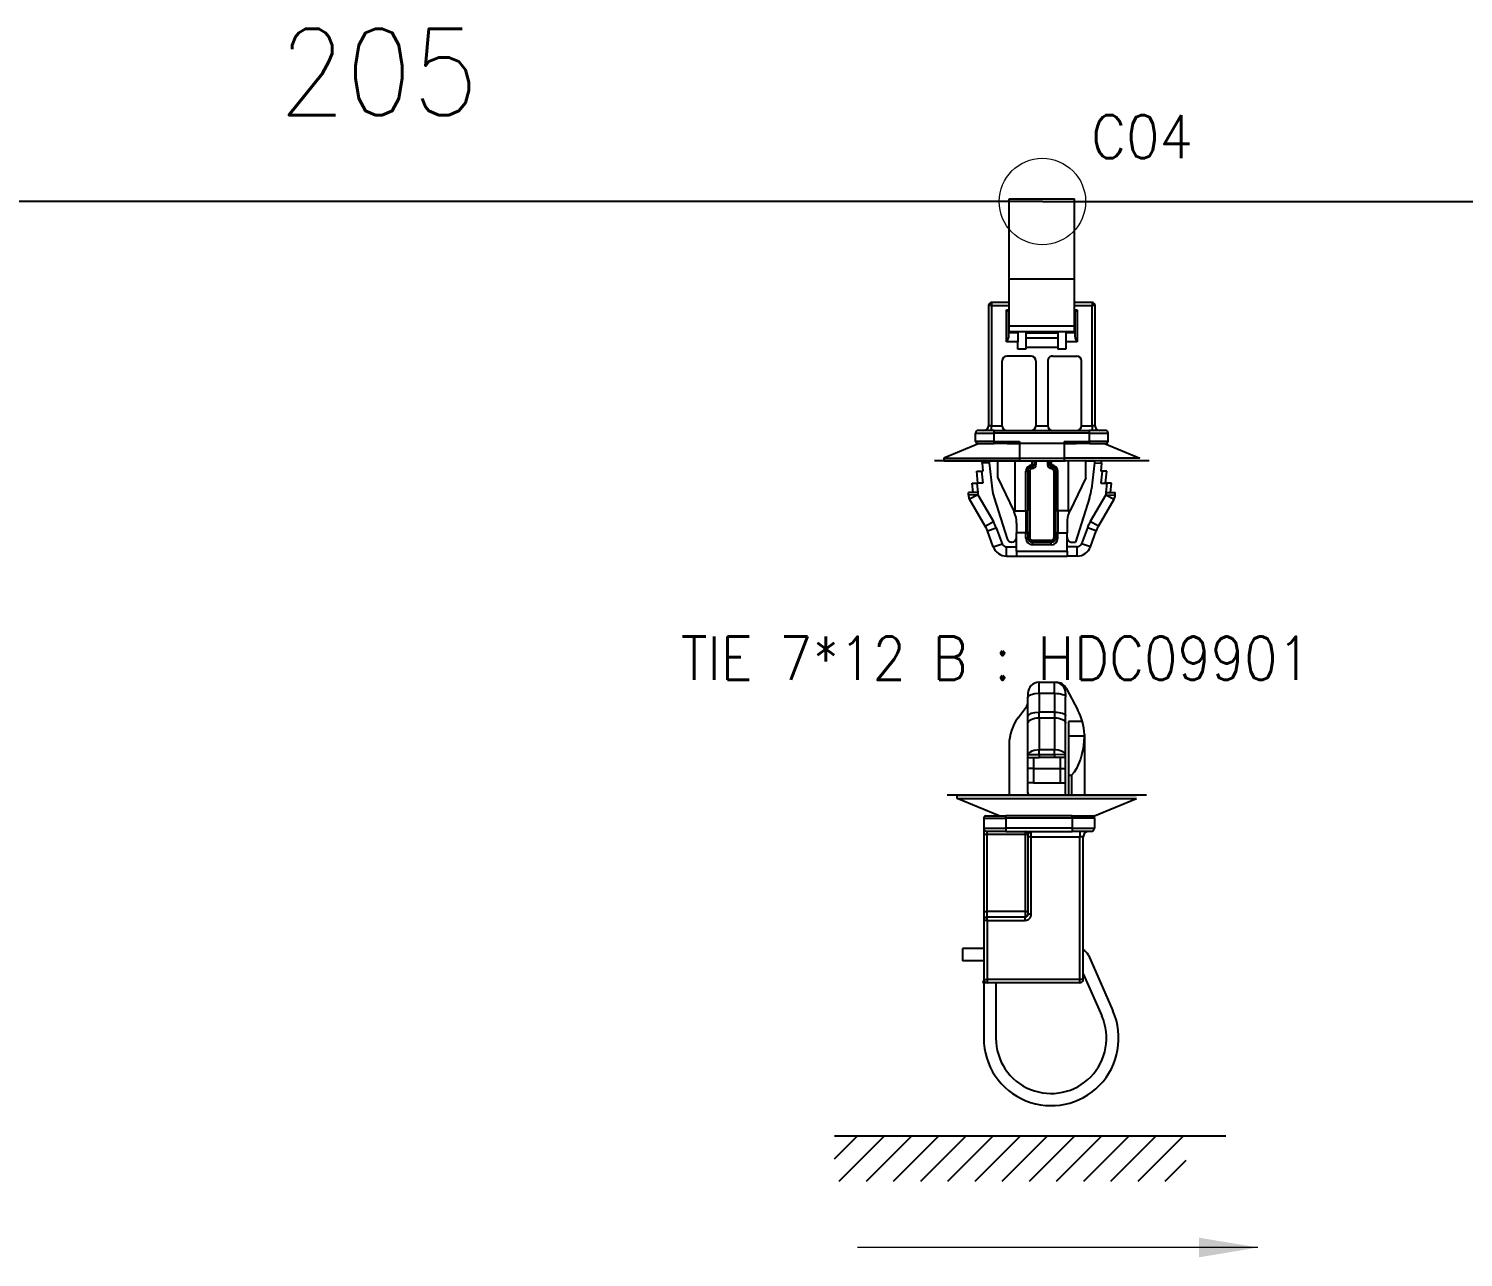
# Model space of a CAD drawing. Header units: inches. Extents: x 47316 to 59086, y 3141 to 11743.
# Drawn here: x 57912.5 to 57995.5, y 7181.5 to 7252.5 of the extents above; entities that cross this region are included whole.
import ezdxf

# ---------------------------------------------------------------- set-up
doc = ezdxf.new("R2010")
doc.units = ezdxf.units.IN
doc.header["$MEASUREMENT"] = 0
doc.layers.add('Beschreibung', color=7, linetype='Continuous', lineweight=25)
doc.styles.get("Standard").update_dxf_attribs({"font": ''})
doc.styles.get('Standard').set_extended_font_data('SimSun')
doc.linetypes.add('_VH_OTCON', pattern='A,0.0001,[7,VeSys.shx,S=0.1,R=0,X=0,Y=0],-0.4,[7,VeSys.shx,S=0.1,R=0,X=0,Y=0],-0.4,["X",Standard,S=1,R=0,X=-0.5,Y=-0.5],-0.0001,[7,VeSys.shx,S=0.1,R=0,X=0,Y=0],-0.4', length=1.2002)

msp = doc.modelspace()

# ---------------------------------------------------------------- linework, layer by layer
at = {"color": 0, "linetype": '_VH_OTCON', "lineweight": -2, "ltscale": 5}
for q in [(57894.401, 7242.543), (58042.338, 7242.543)]:
    msp.add_line((57971.162, 7242.543), q, dxfattribs=at)
at = {"color": 0, "lineweight": -3, "ltscale": 0.213993}
for p, q in [((57969.24, 7238.07), (57969.24, 7242.692)), ((57973.02, 7238.07), (57973.02, 7242.692))]:
    msp.add_line(p, q, dxfattribs=at)
at = {"color": 0, "lineweight": -2}
msp.add_line((57969.24, 7242.692), (57973.02, 7242.692), dxfattribs=at)
at = {"color": 0, "lineweight": -3, "ltscale": 0.175}
for p, q in [((57969.24, 7238.07), (57973.02, 7238.07)), ((57969.24, 7235.346), (57973.02, 7235.346)), ((57969.24, 7235.024), (57973.02, 7235.024)), ((57967.769, 7205.941, 0), (57967.769, 7201.461, 0)), ((57967.961, 7201.461, 0), (57967.961, 7205.941, 0)), ((57970.169, 7205.941, 0), (57970.169, 7201.461, 0)), ((57970.329, 7205.781, 0), (57970.329, 7201.301, 0)), ((57970.521, 7201.301, 0), (57970.521, 7205.781, 0))]:
    msp.add_line(p, q, dxfattribs=at)
at = {"color": 0, "lineweight": -3, "ltscale": 0.126088}
for p, q in [((57969.24, 7235.346), (57969.24, 7238.07)), ((57973.02, 7235.346), (57973.02, 7238.07))]:
    msp.add_line(p, q, dxfattribs=at)
at = {"color": 0, "lineweight": -3, "ltscale": 0.3225}
for p, q in [((57968.052, 7236.536), (57968.052, 7229.57)), ((57968.214, 7236.536), (57968.214, 7229.57)), ((57974.046, 7229.57), (57974.046, 7236.536)), ((57974.208, 7229.57), (57974.208, 7236.536)), ((57973.337, 7197.525, 0), (57973.337, 7205.781, 0)), ((57973.529, 7197.525, 0), (57973.529, 7205.781, 0))]:
    msp.add_line(p, q, dxfattribs=at)
at = {"color": 0, "lineweight": -3, "ltscale": 0.0075}
for p, q in [((57968.214, 7236.536), (57968.052, 7236.536)), ((57968.214, 7236.698), (57968.214, 7236.536)), ((57974.046, 7236.698), (57974.046, 7236.536)), ((57974.208, 7236.536), (57974.046, 7236.536)), ((57968.214, 7229.57), (57968.052, 7229.57)), ((57968.376, 7229.138), (57968.376, 7229.3)), ((57973.884, 7229.138), (57973.884, 7229.3)), ((57974.208, 7229.57), (57974.046, 7229.57)), ((57965.46, 7227.696), (57965.46, 7227.534)), ((57969.834, 7227.696), (57969.834, 7227.534)), ((57972.426, 7227.696), (57972.426, 7227.534)), ((57966.233, 7208.003, 0), (57966.233, 7208.195, 0)), ((57967.769, 7205.941, 0), (57967.961, 7205.941, 0)), ((57969.049, 7206.293, 0), (57969.049, 7206.101, 0)), ((57970.521, 7205.781, 0), (57970.329, 7205.781, 0)), ((57972.889, 7206.293, 0), (57972.889, 7206.101, 0)), ((57973.529, 7205.781, 0), (57973.337, 7205.781, 0)), ((57967.769, 7201.461, 0), (57967.961, 7201.461, 0)), ((57967.961, 7200.949, 0), (57967.769, 7200.949, 0)), ((57967.961, 7200.949, 0), (57967.961, 7201.141, 0)), ((57970.169, 7200.949, 0), (57970.169, 7201.141, 0)), ((57970.521, 7201.301, 0), (57970.329, 7201.301, 0)), ((57967.769, 7197.525, 0), (57967.961, 7197.525, 0)), ((57967.961, 7197.525, 0), (57967.961, 7197.333, 0)), ((57973.529, 7197.525, 0), (57973.337, 7197.525, 0)), ((57973.337, 7197.333, 0), (57973.337, 7197.525, 0))]:
    msp.add_line(p, q, dxfattribs=at)
at = {"color": 0, "lineweight": -3, "ltscale": 0.047501}
for p, q in [((57969.24, 7236.698), (57968.214, 7236.698)), ((57968.214, 7236.536), (57969.24, 7236.536)), ((57974.046, 7236.698), (57973.02, 7236.698)), ((57973.02, 7236.536), (57974.046, 7236.536))]:
    msp.add_line(p, q, dxfattribs=at)
at = {"color": 0, "lineweight": -3, "ltscale": 0.006325}
for p, q in [((57969.188, 7236.182), (57969.092, 7236.279)), ((57973.072, 7236.182), (57973.169, 7236.279))]:
    msp.add_line(p, q, dxfattribs=at)
at = {"color": 0, "lineweight": -3, "ltscale": 0.08559}
for p, q in [((57969.092, 7234.43), (57969.092, 7236.279)), ((57973.169, 7236.279), (57973.169, 7234.43))]:
    msp.add_line(p, q, dxfattribs=at)
at = {"color": 0, "lineweight": -3, "ltscale": 0.006876}
for p, q in [((57969.092, 7236.279), (57969.24, 7236.279)), ((57973.02, 7236.279), (57973.169, 7236.279))]:
    msp.add_line(p, q, dxfattribs=at)
at = {"color": 0, "lineweight": -3, "ltscale": 0.002403}
for p, q in [((57969.24, 7236.182), (57969.188, 7236.182)), ((57973.072, 7236.182), (57973.02, 7236.182))]:
    msp.add_line(p, q, dxfattribs=at)
at = {"color": 0, "lineweight": -3, "ltscale": 0.065}
for p, q in [((57969.2, 7236.158), (57969.2, 7234.754)), ((57973.061, 7234.754), (57973.061, 7236.158))]:
    msp.add_line(p, q, dxfattribs=at)
at = {"color": 0, "lineweight": -3, "ltscale": 0.001875}
for p, q in [((57969.2, 7235.843), (57969.24, 7235.843)), ((57969.2, 7235.672), (57969.24, 7235.672)), ((57973.02, 7235.843), (57973.061, 7235.843)), ((57973.02, 7235.672), (57973.061, 7235.672))]:
    msp.add_line(p, q, dxfattribs=at)
at = {"color": 0, "lineweight": -3, "ltscale": 0.025}
for p, q in [((57969.2, 7234.97), (57969.74, 7234.97)), ((57969.74, 7234.97), (57969.74, 7234.43)), ((57972.521, 7234.97), (57972.521, 7234.43)), ((57972.521, 7234.97), (57973.061, 7234.97)), ((57967.423, 7225.698), (57966.883, 7225.698)), ((57974.837, 7225.698), (57975.377, 7225.698)), ((57970.212, 7223.378), (57969.672, 7223.378)), ((57972.048, 7223.378), (57972.588, 7223.378)), ((57969.081, 7222.026), (57969.081, 7222.566)), ((57973.18, 7222.026), (57973.18, 7222.566)), ((57970.329, 7209.731, 0), (57970.329, 7210.371, 0)), ((57970.329, 7210.371, 0), (57970.969, 7210.371, 0)), ((57970.649, 7210.371, 0), (57970.649, 7209.731, 0)), ((57972.505, 7210.371, 0), (57971.865, 7210.371, 0)), ((57972.185, 7210.371, 0), (57972.185, 7209.731, 0)), ((57972.505, 7209.731, 0), (57972.505, 7210.371, 0))]:
    msp.add_line(p, q, dxfattribs=at)
at = {"color": 0, "lineweight": -3, "ltscale": 0.014919}
for p, q in [((57969.24, 7235.024), (57969.24, 7235.346)), ((57973.02, 7235.024), (57973.02, 7235.346))]:
    msp.add_line(p, q, dxfattribs=at)
at = {"color": 0, "lineweight": -3, "ltscale": 0.001888}
for p, q in [((57970.212, 7235.024), (57970.212, 7234.983)), ((57972.048, 7235.024), (57972.048, 7234.983))]:
    msp.add_line(p, q, dxfattribs=at)
at = {"color": 0, "lineweight": -3, "ltscale": 0.003008}
for p, q in [((57970.212, 7234.983), (57970.212, 7234.918)), ((57972.048, 7234.983), (57972.048, 7234.918))]:
    msp.add_line(p, q, dxfattribs=at)
at = {"color": 0, "lineweight": -3, "ltscale": 0.085001}
for p, q in [((57972.048, 7234.983), (57970.212, 7234.983)), ((57972.048, 7234.918), (57970.212, 7234.918)), ((57972.048, 7234.628), (57970.212, 7234.628)), ((57972.048, 7234.097), (57970.212, 7234.097))]:
    msp.add_line(p, q, dxfattribs=at)
at = {"color": 0, "lineweight": -3, "ltscale": 0.013433}
for p, q in [((57970.212, 7234.918), (57970.212, 7234.628)), ((57972.048, 7234.918), (57972.048, 7234.628))]:
    msp.add_line(p, q, dxfattribs=at)
at = {"color": 0, "lineweight": -3}
for p, q in [((57969.163, 7234.597), (57969.092, 7234.43)), ((57969.194, 7234.703), (57969.163, 7234.597)), ((57969.2, 7234.754), (57969.194, 7234.703)), ((57973.086, 7234.629), (57973.061, 7234.754)), ((57973.169, 7234.43), (57973.086, 7234.629)), ((57972.426, 7228.652), (57972.837, 7228.571)), ((57972.837, 7228.571), (57973.108, 7228.544)), ((57970.681, 7210.779, 0), (57970.554, 7210.74, 0)), ((57970.969, 7210.81, 0), (57970.681, 7210.779, 0)), ((57972.071, 7210.794, 0), (57971.865, 7210.81, 0)), ((57972.275, 7210.741, 0), (57972.071, 7210.794, 0)), ((57970.36, 7210.608, 0), (57970.329, 7210.517, 0)), ((57970.329, 7210.519, 0), (57970.331, 7210.52, 0)), ((57970.329, 7210.518, 0), (57970.329, 7210.519, 0)), ((57970.329, 7210.517, 0), (57970.329, 7210.518, 0)), ((57970.331, 7210.52, 0), (57970.335, 7210.522, 0)), ((57970.335, 7210.522, 0), (57970.347, 7210.526, 0)), ((57970.347, 7210.526, 0), (57970.484, 7210.54, 0)), ((57970.449, 7210.688, 0), (57970.36, 7210.608, 0)), ((57970.554, 7210.74, 0), (57970.449, 7210.688, 0)), ((57970.484, 7210.54, 0), (57970.969, 7210.552, 0)), ((57972.41, 7210.535, 0), (57971.865, 7210.552, 0)), ((57972.433, 7210.651, 0), (57972.275, 7210.741, 0)), ((57972.493, 7210.524, 0), (57972.41, 7210.535, 0)), ((57972.496, 7210.565, 0), (57972.433, 7210.651, 0)), ((57972.501, 7210.521, 0), (57972.493, 7210.524, 0)), ((57972.505, 7210.517, 0), (57972.496, 7210.565, 0)), ((57972.503, 7210.519, 0), (57972.501, 7210.521, 0)), ((57972.505, 7210.518, 0), (57972.503, 7210.519, 0)), ((57972.505, 7210.517, 0), (57972.505, 7210.518, 0)), ((57970.175, 7206.101, 0), (57970.174, 7206.101, 0)), ((57970.174, 7206.101, 0), (57970.174, 7206.101, 0)), ((57970.174, 7206.101, 0), (57970.184, 7206.1, 0)), ((57970.189, 7206.101, 0), (57970.175, 7206.101, 0)), ((57970.184, 7206.1, 0), (57970.223, 7206.092, 0)), ((57970.329, 7205.945, 0), (57970.332, 7205.953, 0)), ((57970.329, 7205.941, 0), (57970.329, 7205.945, 0)), ((57970.332, 7205.953, 0), (57970.36, 7205.985, 0)), ((57970.42, 7206.045, 0), (57970.485, 7206.093, 0)), ((57970.485, 7206.093, 0), (57970.521, 7206.101, 0)), ((57959.128, 7188.484), (57981.784, 7188.484, 0)), ((57959.128, 7187.146), (57960.467, 7188.484)), ((57959.41, 7185.856), (57962.038, 7188.484)), ((57960.982, 7185.856), (57963.61, 7188.484)), ((57962.553, 7185.856), (57965.181, 7188.484)), ((57964.125, 7185.856), (57966.753, 7188.484)), ((57965.696, 7185.856), (57968.324, 7188.484)), ((57967.268, 7185.856), (57969.896, 7188.484)), ((57968.839, 7185.856), (57971.467, 7188.484)), ((57970.411, 7185.856), (57973.039, 7188.484)), ((57971.982, 7185.856), (57974.611, 7188.484)), ((57973.554, 7185.856), (57976.182, 7188.484)), ((57975.125, 7185.856), (57977.754, 7188.484)), ((57976.697, 7185.856), (57979.325, 7188.484)), ((57978.269, 7185.856), (57979.49, 7187.078))]:
    msp.add_line(p, q, dxfattribs=at)
at = {"color": 0, "lineweight": -3, "ltscale": 0.03}
for p, q in [((57969.74, 7234.43), (57969.092, 7234.43)), ((57973.169, 7234.43), (57972.521, 7234.43))]:
    msp.add_line(p, q, dxfattribs=at)
at = {"color": 0, "lineweight": -3, "ltscale": 0.02}
for p, q in [((57969.74, 7233.998), (57969.74, 7234.43)), ((57972.521, 7234.43), (57972.521, 7233.998)), ((57967.769, 7201.461, 0), (57967.769, 7200.949, 0))]:
    msp.add_line(p, q, dxfattribs=at)
at = {"color": 0, "lineweight": -3, "ltscale": 0.021875}
for p, q in [((57970.212, 7233.998), (57969.74, 7233.998)), ((57972.521, 7233.998), (57972.048, 7233.998))]:
    msp.add_line(p, q, dxfattribs=at)
at = {"color": 0, "lineweight": -3, "ltscale": 0.024584}
for p, q in [((57970.212, 7234.628), (57970.212, 7234.097)), ((57972.048, 7234.628), (57972.048, 7234.097))]:
    msp.add_line(p, q, dxfattribs=at)
at = {"color": 0, "lineweight": -3, "ltscale": 0.004588}
for p, q in [((57970.212, 7234.097), (57970.212, 7233.998)), ((57972.048, 7234.097), (57972.048, 7233.998))]:
    msp.add_line(p, q, dxfattribs=at)
at = {"color": 0, "lineweight": -3, "ltscale": 0.17375}
for p, q in [((57968.835, 7229.57), (57968.835, 7233.323)), ((57970.779, 7233.323), (57970.779, 7229.57)), ((57971.481, 7233.323), (57971.481, 7229.57)), ((57973.425, 7229.57), (57973.425, 7233.323))]:
    msp.add_line(p, q, dxfattribs=at)
at = {"color": 0, "lineweight": -3, "ltscale": 0.064999}
for p, q in [((57970.509, 7233.593), (57969.105, 7233.593)), ((57971.751, 7233.593), (57973.155, 7233.593))]:
    msp.add_line(p, q, dxfattribs=at)
at = {"color": 0, "lineweight": -3, "ltscale": 0.05}
for p, q in [((57967.296, 7229.138), (57968.376, 7229.138)), ((57973.884, 7229.138), (57974.964, 7229.138)), ((57968.376, 7228.652), (57967.296, 7228.652)), ((57974.964, 7228.652), (57973.884, 7228.652)), ((57970.59, 7222.944), (57971.67, 7222.944)), ((57970.59, 7222.836), (57971.67, 7222.836)), ((57971.67, 7222.677), (57970.59, 7222.677)), ((57967.769, 7206.869, 0), (57969.049, 7206.869, 0)), ((57974.169, 7206.869, 0), (57972.889, 7206.869, 0)), ((57967.769, 7206.293, 0), (57969.049, 7206.293, 0)), ((57972.889, 7206.293, 0), (57974.169, 7206.293, 0))]:
    msp.add_line(p, q, dxfattribs=at)
at = {"color": 0, "lineweight": -3, "ltscale": 0.022501}
for p, q in [((57967.296, 7228.652), (57967.296, 7229.138)), ((57968.376, 7228.652), (57968.376, 7229.138)), ((57973.884, 7228.652), (57973.884, 7229.138)), ((57974.964, 7228.652), (57974.964, 7229.138)), ((57967.769, 7206.869, 0), (57967.769, 7206.293, 0)), ((57969.049, 7206.869, 0), (57969.049, 7206.293, 0)), ((57972.889, 7206.869, 0), (57972.889, 7206.293, 0)), ((57974.169, 7206.869, 0), (57974.169, 7206.293, 0))]:
    msp.add_line(p, q, dxfattribs=at)
at = {"color": 0, "lineweight": -3, "ltscale": 0.0425}
for p, q in [((57968.376, 7229.3), (57967.458, 7229.3)), ((57974.802, 7229.3), (57973.884, 7229.3)), ((57969.049, 7206.101, 0), (57967.961, 7206.101, 0)), ((57973.977, 7206.101, 0), (57972.889, 7206.101, 0))]:
    msp.add_line(p, q, dxfattribs=at)
at = {"color": 0, "lineweight": -3, "ltscale": 0.028751}
for p, q in [((57968.214, 7229.57), (57968.835, 7229.57)), ((57973.425, 7229.57), (57974.046, 7229.57))]:
    msp.add_line(p, q, dxfattribs=at)
at = {"color": 0, "lineweight": -3, "ltscale": 0.0125}
for p, q in [((57968.214, 7229.3), (57968.214, 7229.57)), ((57974.046, 7229.57), (57974.046, 7229.3)), ((57970.649, 7209.731, 0), (57970.329, 7209.731, 0)), ((57972.185, 7209.731, 0), (57972.505, 7209.731, 0)), ((57970.649, 7208.899, 0), (57970.329, 7208.899, 0)), ((57972.185, 7208.899, 0), (57972.505, 7208.899, 0)), ((57970.521, 7205.781, 0), (57970.521, 7206.101, 0)), ((57973.337, 7206.101, 0), (57973.337, 7205.781, 0)), ((57967.961, 7201.141, 0), (57967.961, 7201.461, 0)), ((57970.169, 7201.461, 0), (57970.169, 7201.141, 0))]:
    msp.add_line(p, q, dxfattribs=at)
at = {"color": 0, "lineweight": -3, "ltscale": 0.254999}
for p, q in [((57968.376, 7229.3), (57973.884, 7229.3)), ((57973.884, 7229.138), (57968.376, 7229.138))]:
    msp.add_line(p, q, dxfattribs=at)
at = {"color": 0, "lineweight": -3, "ltscale": 0.032501}
msp.add_line((57970.779, 7229.57), (57971.481, 7229.57), dxfattribs=at)
at = {"color": 0, "lineweight": -3, "ltscale": 0.102777}
for p, q in [((57967.512, 7228.544), (57965.46, 7227.696)), ((57974.749, 7228.544), (57976.8, 7227.696))]:
    msp.add_line(p, q, dxfattribs=at)
at = {"color": 0, "lineweight": -3, "ltscale": 0.045001}
for p, q in [((57967.404, 7228.544), (57968.376, 7228.544)), ((57973.884, 7228.544), (57974.856, 7228.544))]:
    msp.add_line(p, q, dxfattribs=at)
at = {"color": 0, "lineweight": -3, "ltscale": 0.067499}
for p, q in [((57968.376, 7228.652), (57969.834, 7228.652)), ((57972.426, 7228.652), (57973.884, 7228.652))]:
    msp.add_line(p, q, dxfattribs=at)
at = {"color": 0, "lineweight": -3, "ltscale": 0.005}
for p, q in [((57968.376, 7228.544), (57968.376, 7228.652)), ((57969.834, 7228.652), (57969.834, 7228.544)), ((57972.426, 7228.652), (57972.426, 7228.544)), ((57973.884, 7228.652), (57973.884, 7228.544)), ((57970.212, 7226.934), (57970.32, 7226.934)), ((57970.428, 7226.934), (57970.32, 7226.934)), ((57970.577, 7227.312), (57970.685, 7227.312)), ((57970.577, 7227.312), (57970.581, 7227.204)), ((57970.584, 7227.096), (57970.581, 7227.204)), ((57970.793, 7227.312), (57970.685, 7227.312)), ((57971.468, 7227.312), (57971.576, 7227.312)), ((57971.684, 7227.312), (57971.576, 7227.312)), ((57971.676, 7227.096), (57971.68, 7227.204)), ((57971.684, 7227.312), (57971.68, 7227.204)), ((57971.832, 7226.934), (57971.94, 7226.934)), ((57972.048, 7226.934), (57971.94, 7226.934)), ((57970.212, 7224.653), (57970.32, 7224.653)), ((57972.048, 7224.653), (57971.94, 7224.653)), ((57970.428, 7223.106), (57970.32, 7223.106)), ((57970.59, 7222.944), (57970.59, 7222.836)), ((57971.67, 7222.944), (57971.67, 7222.836)), ((57971.832, 7223.106), (57971.94, 7223.106)), ((57969.049, 7206.869, 0), (57969.049, 7206.997, 0)), ((57972.889, 7206.869, 0), (57972.889, 7206.997, 0)), ((57974.169, 7206.869, 0), (57974.169, 7206.997, 0))]:
    msp.add_line(p, q, dxfattribs=at)
at = {"color": 0, "lineweight": -3, "ltscale": 0.035016}
msp.add_line((57969.133, 7228.544), (57968.376, 7228.544), dxfattribs=at)
at = {"color": 0, "lineweight": -3, "ltscale": 0.032477}
msp.add_line((57969.133, 7228.544), (57969.834, 7228.544), dxfattribs=at)
at = {"color": 0, "lineweight": -3, "ltscale": 0.004885}
msp.add_line((57969.38, 7228.564), (57969.484, 7228.581), dxfattribs=at)
at = {"color": 0, "lineweight": -3, "ltscale": 0.120001}
for p, q in [((57972.426, 7228.544), (57969.834, 7228.544)), ((57969.834, 7227.696), (57972.426, 7227.696)), ((57969.834, 7227.534), (57972.426, 7227.534))]:
    msp.add_line(p, q, dxfattribs=at)
at = {"color": 0, "lineweight": -3, "ltscale": 0.039266}
msp.add_line((57969.834, 7228.544), (57969.834, 7227.696), dxfattribs=at)
at = {"color": 0, "lineweight": -3, "ltscale": 0.031544}
msp.add_line((57972.426, 7228.544), (57973.108, 7228.544), dxfattribs=at)
at = {"color": 0, "lineweight": -3, "ltscale": 0.039263}
msp.add_line((57972.426, 7228.544), (57972.426, 7227.696), dxfattribs=at)
at = {"color": 0, "lineweight": -3, "ltscale": 0.034947}
msp.add_line((57973.884, 7228.544), (57973.129, 7228.544), dxfattribs=at)
at = {"color": 0, "lineweight": -3, "ltscale": 0.224985}
for p, q in [((57969.78, 7227.534), (57964.921, 7227.534)), ((57977.34, 7227.534), (57972.48, 7227.534))]:
    msp.add_line(p, q, dxfattribs=at)
at = {"color": 0, "lineweight": -3, "ltscale": 0.202499}
for p, q in [((57965.46, 7227.696), (57969.834, 7227.696)), ((57965.46, 7227.534), (57969.834, 7227.534)), ((57976.8, 7227.696), (57972.426, 7227.696)), ((57976.8, 7227.534), (57972.426, 7227.534))]:
    msp.add_line(p, q, dxfattribs=at)
at = {"color": 0, "lineweight": -3, "ltscale": 0.006246}
for p, q in [((57967.686, 7227.4), (57967.674, 7227.534)), ((57974.575, 7227.4), (57974.587, 7227.534))]:
    msp.add_line(p, q, dxfattribs=at)
at = {"color": 0, "lineweight": -3, "ltscale": 0.018793}
for p, q in [((57968.09, 7227.431), (57967.686, 7227.4)), ((57974.17, 7227.431), (57974.575, 7227.4))]:
    msp.add_line(p, q, dxfattribs=at)
at = {"color": 0, "lineweight": -3, "ltscale": 0.02136}
for p, q in [((57967.686, 7227.4), (57967.726, 7226.94)), ((57974.575, 7227.4), (57974.535, 7226.94))]:
    msp.add_line(p, q, dxfattribs=at)
at = {"color": 0, "lineweight": -3, "ltscale": 0.004774}
for p, q in [((57968.079, 7227.534), (57968.09, 7227.431)), ((57974.181, 7227.534), (57974.17, 7227.431))]:
    msp.add_line(p, q, dxfattribs=at)
at = {"color": 0, "lineweight": -3, "ltscale": 0.02375}
for p, q in [((57968.079, 7227.534), (57968.592, 7227.534)), ((57968.079, 7227.534), (57968.592, 7227.534)), ((57974.181, 7227.534), (57973.668, 7227.534)), ((57973.668, 7227.534), (57974.181, 7227.534))]:
    msp.add_line(p, q, dxfattribs=at)
at = {"color": 0, "lineweight": -3, "ltscale": 0.070051}
for p, q in [((57968.09, 7227.431), (57968.253, 7225.927)), ((57974.17, 7227.431), (57974.007, 7225.927))]:
    msp.add_line(p, q, dxfattribs=at)
at = {"color": 0, "lineweight": -3, "ltscale": 0.045}
for p, q in [((57968.592, 7226.562), (57968.592, 7227.534)), ((57973.668, 7226.562), (57973.668, 7227.534)), ((57972.665, 7209.347, 0), (57972.665, 7208.195, 0)), ((57972.845, 7209.347, 0), (57972.845, 7208.195, 0)), ((57967.897, 7206.997, 0), (57969.049, 7206.997, 0)), ((57972.889, 7206.997, 0), (57974.041, 7206.997, 0))]:
    msp.add_line(p, q, dxfattribs=at)
at = {"color": 0, "lineweight": -3, "ltscale": 0.133392}
for p, q in [((57969.592, 7224.653), (57969.592, 7227.534)), ((57972.669, 7224.653), (57972.669, 7227.534)), ((57973.593, 7211.609, 0), (57973.593, 7208.195, 0))]:
    msp.add_line(p, q, dxfattribs=at)
at = {"color": 0, "lineweight": -3, "ltscale": 0.125}
for p, q in [((57969.78, 7227.534), (57972.48, 7227.534)), ((57967.769, 7197.333, 0), (57967.769, 7194.133, 0)), ((57968.473, 7197.333, 0), (57968.473, 7194.133, 0))]:
    msp.add_line(p, q, dxfattribs=at)
at = {"color": 0, "lineweight": -3, "ltscale": 0.010281}
for p, q in [((57970.577, 7227.312), (57970.577, 7227.534)), ((57970.685, 7227.534), (57970.685, 7227.312)), ((57970.793, 7227.534), (57970.793, 7227.312)), ((57971.468, 7227.534), (57971.468, 7227.312)), ((57971.576, 7227.534), (57971.576, 7227.312)), ((57971.684, 7227.312), (57971.684, 7227.534))]:
    msp.add_line(p, q, dxfattribs=at)
at = {"color": 0, "lineweight": -3, "ltscale": 0.012549}
for p, q in [((57967.377, 7226.94), (57967.648, 7226.94)), ((57974.884, 7226.94), (57974.613, 7226.94))]:
    msp.add_line(p, q, dxfattribs=at)
at = {"color": 0, "lineweight": -3, "ltscale": 0.032624}
for p, q in [((57967.438, 7226.238), (57967.377, 7226.94)), ((57967.648, 7226.94), (57967.709, 7226.238)), ((57974.613, 7226.94), (57974.552, 7226.238)), ((57974.823, 7226.238), (57974.884, 7226.94))]:
    msp.add_line(p, q, dxfattribs=at)
at = {"color": 0, "lineweight": -3, "ltscale": 0.003627}
for p, q in [((57967.648, 7226.94), (57967.726, 7226.94)), ((57974.613, 7226.94), (57974.535, 7226.94))]:
    msp.add_line(p, q, dxfattribs=at)
at = {"color": 0, "lineweight": -3, "ltscale": 0.099102}
for p, q in [((57968.592, 7226.562), (57969.514, 7224.63)), ((57973.668, 7226.562), (57972.746, 7224.63))]:
    msp.add_line(p, q, dxfattribs=at)
at = {"color": 0, "lineweight": -3, "ltscale": 0.105621}
for p, q in [((57970.212, 7224.653), (57970.212, 7226.934)), ((57970.32, 7226.934), (57970.32, 7224.653)), ((57971.94, 7226.934), (57971.94, 7224.653)), ((57972.048, 7224.653), (57972.048, 7226.934))]:
    msp.add_line(p, q, dxfattribs=at)
at = {"color": 0, "lineweight": -3, "ltscale": 0.17723}
for p, q in [((57970.428, 7226.934), (57970.428, 7223.106)), ((57971.832, 7226.934), (57971.832, 7223.106))]:
    msp.add_line(p, q, dxfattribs=at)
at = {"color": 0, "lineweight": -3, "ltscale": 0.007086}
for p, q in [((57966.883, 7225.545), (57966.883, 7225.698)), ((57975.377, 7225.545), (57975.377, 7225.698)), ((57970.969, 7210.552, 0), (57970.969, 7210.371, 0)), ((57971.865, 7210.552, 0), (57971.865, 7210.371, 0))]:
    msp.add_line(p, q, dxfattribs=at)
at = {"color": 0, "lineweight": -3, "ltscale": 0.012547}
for p, q in [((57967.107, 7226.238), (57967.378, 7226.238)), ((57975.154, 7226.238), (57974.883, 7226.238))]:
    msp.add_line(p, q, dxfattribs=at)
at = {"color": 0, "lineweight": -3, "ltscale": 0.025095}
for p, q in [((57967.154, 7225.698), (57967.107, 7226.238)), ((57967.378, 7226.238), (57967.425, 7225.698)), ((57974.883, 7226.238), (57974.836, 7225.698)), ((57975.107, 7225.698), (57975.154, 7226.238))]:
    msp.add_line(p, q, dxfattribs=at)
at = {"color": 0, "lineweight": -3, "ltscale": 0.015334}
for p, q in [((57967.709, 7226.238), (57967.378, 7226.238)), ((57974.552, 7226.238), (57974.883, 7226.238))]:
    msp.add_line(p, q, dxfattribs=at)
at = {"color": 0, "lineweight": -3, "ltscale": 7.17163e-05}
for p, q in [((57967.425, 7225.698), (57967.423, 7225.698)), ((57974.836, 7225.698), (57974.837, 7225.698))]:
    msp.add_line(p, q, dxfattribs=at)
at = {"color": 0, "lineweight": -3, "ltscale": 0.005732}
for p, q in [((57967.423, 7225.698), (57967.423, 7225.574)), ((57974.837, 7225.698), (57974.837, 7225.574)), ((57970.329, 7210.371, 0), (57970.329, 7210.517, 0)), ((57972.505, 7210.371, 0), (57972.505, 7210.517, 0))]:
    msp.add_line(p, q, dxfattribs=at)
at = {"color": 0, "lineweight": -3, "ltscale": 0.025037}
for p, q in [((57967.423, 7225.574), (57966.883, 7225.545)), ((57967.423, 7225.574), (57966.942, 7225.327)), ((57974.837, 7225.574), (57975.318, 7225.327)), ((57974.837, 7225.574), (57975.377, 7225.545))]:
    msp.add_line(p, q, dxfattribs=at)
at = {"color": 0, "lineweight": -3, "ltscale": 0.084292}
for p, q in [((57967.861, 7223.755), (57966.942, 7225.327)), ((57974.4, 7223.755), (57975.318, 7225.327))]:
    msp.add_line(p, q, dxfattribs=at)
at = {"color": 0, "lineweight": -3, "ltscale": 0.082939}
for p, q in [((57967.423, 7225.574), (57968.327, 7224.027)), ((57974.837, 7225.574), (57973.933, 7224.027))]:
    msp.add_line(p, q, dxfattribs=at)
at = {"color": 0, "lineweight": -3, "ltscale": 0.11525}
msp.add_line((57968.367, 7225.394), (57969.126, 7223.024), dxfattribs=at)
at = {"color": 0, "lineweight": -3, "ltscale": 0.124371}
msp.add_line((57973.894, 7225.394), (57973.074, 7222.836), dxfattribs=at)
at = {"color": 0, "lineweight": -3, "ltscale": 0.025001}
for p, q in [((57967.861, 7223.755), (57968.327, 7224.027)), ((57974.4, 7223.755), (57973.933, 7224.027)), ((57967.987, 7223.486), (57968.495, 7223.668)), ((57974.274, 7223.486), (57973.766, 7223.668))]:
    msp.add_line(p, q, dxfattribs=at)
at = {"color": 0, "lineweight": -3, "ltscale": 0.002931}
for p, q in [((57969.514, 7224.63), (57969.54, 7224.572)), ((57972.746, 7224.63), (57972.72, 7224.572))]:
    msp.add_line(p, q, dxfattribs=at)
at = {"color": 0, "lineweight": -3, "ltscale": 0.004412}
for p, q in [((57969.54, 7224.572), (57969.592, 7224.653)), ((57972.72, 7224.572), (57972.669, 7224.653))]:
    msp.add_line(p, q, dxfattribs=at)
at = {"color": 0, "lineweight": -3, "ltscale": 0.028725}
for p, q in [((57969.592, 7224.653), (57970.212, 7224.653)), ((57972.669, 7224.653), (57972.048, 7224.653))]:
    msp.add_line(p, q, dxfattribs=at)
at = {"color": 0, "lineweight": -3, "ltscale": 0.059028}
for p, q in [((57970.212, 7224.653), (57970.212, 7223.378)), ((57972.048, 7224.653), (57972.048, 7223.378))]:
    msp.add_line(p, q, dxfattribs=at)
at = {"color": 0, "lineweight": -3, "ltscale": 0.056667}
for p, q in [((57970.32, 7223.429), (57970.32, 7224.653)), ((57971.94, 7223.429), (57971.94, 7224.653))]:
    msp.add_line(p, q, dxfattribs=at)
at = {"color": 0, "lineweight": -3, "ltscale": 0.045435}
for p, q in [((57968.319, 7222.562), (57967.987, 7223.486)), ((57968.495, 7223.668), (57968.827, 7222.745)), ((57973.766, 7223.668), (57973.434, 7222.745)), ((57973.942, 7222.562), (57974.274, 7223.486))]:
    msp.add_line(p, q, dxfattribs=at)
at = {"color": 0, "lineweight": -3, "ltscale": 0.025677}
for p, q in [((57969.672, 7223.932), (57969.672, 7223.378)), ((57972.588, 7223.932), (57972.588, 7223.378))]:
    msp.add_line(p, q, dxfattribs=at)
at = {"color": 0, "lineweight": -3, "ltscale": 0.049386}
for p, q in [((57969.672, 7222.311), (57969.672, 7223.378)), ((57972.588, 7222.311), (57972.588, 7223.378))]:
    msp.add_line(p, q, dxfattribs=at)
at = {"color": 0, "lineweight": -3, "ltscale": 0.014941}
for p, q in [((57970.212, 7223.055), (57970.212, 7223.378)), ((57972.048, 7223.055), (57972.048, 7223.378))]:
    msp.add_line(p, q, dxfattribs=at)
at = {"color": 0, "lineweight": -3, "ltscale": 0.014942}
for p, q in [((57970.32, 7223.429), (57970.32, 7223.106)), ((57971.94, 7223.429), (57971.94, 7223.106))]:
    msp.add_line(p, q, dxfattribs=at)
at = {"color": 0, "lineweight": -3, "ltscale": 0.024999}
for p, q in [((57968.319, 7222.562), (57968.827, 7222.745)), ((57973.942, 7222.562), (57973.434, 7222.745))]:
    msp.add_line(p, q, dxfattribs=at)
at = {"color": 0, "lineweight": -3, "ltscale": 0.027379}
for p, q in [((57969.081, 7222.566), (57969.672, 7222.566)), ((57973.18, 7222.566), (57972.588, 7222.566)), ((57969.081, 7222.026), (57969.672, 7222.026)), ((57973.18, 7222.026), (57972.588, 7222.026))]:
    msp.add_line(p, q, dxfattribs=at)
at = {"color": 0, "lineweight": -3, "ltscale": 0.000878906}
msp.add_line((57969.402, 7222.836), (57969.383, 7222.836), dxfattribs=at)
at = {"color": 0, "lineweight": -3, "ltscale": 0.007361}
for p, q in [((57970.59, 7222.677), (57970.59, 7222.836)), ((57971.67, 7222.677), (57971.67, 7222.836))]:
    msp.add_line(p, q, dxfattribs=at)
at = {"color": 0, "lineweight": -3, "ltscale": 0.009999}
msp.add_line((57972.858, 7222.836), (57973.074, 7222.836), dxfattribs=at)
at = {"color": 0, "lineweight": -3, "ltscale": 0.135001}
for p, q in [((57969.672, 7222.311), (57972.588, 7222.311)), ((57969.672, 7222.026), (57972.588, 7222.026))]:
    msp.add_line(p, q, dxfattribs=at)
at = {"color": 0, "lineweight": -3, "ltscale": 0.013195}
for p, q in [((57969.672, 7222.311), (57969.672, 7222.026)), ((57972.588, 7222.311), (57972.588, 7222.026))]:
    msp.add_line(p, q, dxfattribs=at)
at = {"color": 0, "lineweight": -3, "ltscale": 0.008273}
for p, q in [((57970.329, 7214.083, 0), (57970.329, 7213.871, 0)), ((57972.505, 7214.083, 0), (57972.505, 7213.871, 0))]:
    msp.add_line(p, q, dxfattribs=at)
at = {"color": 0, "lineweight": -3, "ltscale": 0.035001}
for p, q in [((57970.969, 7214.723, 0), (57971.865, 7214.723, 0)), ((57970.969, 7214.087, 0), (57971.865, 7214.087, 0)), ((57971.865, 7212.993, 0), (57970.969, 7212.993, 0)), ((57970.969, 7212.673, 0), (57971.865, 7212.673, 0)), ((57971.865, 7210.81, 0), (57970.969, 7210.81, 0)), ((57970.969, 7210.552, 0), (57971.865, 7210.552, 0)), ((57971.865, 7210.371, 0), (57970.969, 7210.371, 0))]:
    msp.add_line(p, q, dxfattribs=at)
at = {"color": 0, "lineweight": -3, "ltscale": 0.024818}
for p, q in [((57970.969, 7214.087, 0), (57970.969, 7214.723, 0)), ((57971.865, 7214.087, 0), (57971.865, 7214.723, 0))]:
    msp.add_line(p, q, dxfattribs=at)
at = {"color": 0, "lineweight": -3, "ltscale": 0.042757}
for p, q in [((57970.969, 7214.087, 0), (57970.969, 7212.993, 0)), ((57971.865, 7214.087, 0), (57971.865, 7212.993, 0)), ((57970.329, 7212.776, 0), (57970.329, 7213.871, 0)), ((57972.505, 7212.776, 0), (57972.505, 7213.871, 0))]:
    msp.add_line(p, q, dxfattribs=at)
at = {"color": 0, "lineweight": -3, "ltscale": 0.00419}
msp.add_line((57971.865, 7214.723, 0), (57971.972, 7214.723, 0), dxfattribs=at)
at = {"color": 0, "lineweight": -3, "ltscale": 0.056026}
msp.add_line((57972.536, 7214.385, 0), (57973.213, 7213.12, 0), dxfattribs=at)
at = {"color": 0, "lineweight": -3, "ltscale": 0.029166}
msp.add_line((57969.753, 7212.664, 0), (57970.201, 7213.261, 0), dxfattribs=at)
at = {"color": 0, "lineweight": -3, "ltscale": 0.001286}
msp.add_line((57970.329, 7213.443, 0), (57970.296, 7213.443, 0), dxfattribs=at)
at = {"color": 0, "lineweight": -3, "ltscale": 0.016626}
for p, q in [((57970.329, 7212.351, 0), (57970.329, 7212.776, 0)), ((57972.505, 7212.351, 0), (57972.505, 7212.776, 0))]:
    msp.add_line(p, q, dxfattribs=at)
at = {"color": 0, "lineweight": -3, "ltscale": 0.012469}
for p, q in [((57970.969, 7212.673, 0), (57970.969, 7212.993, 0)), ((57971.865, 7212.993, 0), (57971.865, 7212.673, 0))]:
    msp.add_line(p, q, dxfattribs=at)
at = {"color": 0, "lineweight": -3, "ltscale": 0.072781}
for p, q in [((57970.969, 7212.673, 0), (57970.969, 7210.81, 0)), ((57971.865, 7212.673, 0), (57971.865, 7210.81, 0))]:
    msp.add_line(p, q, dxfattribs=at)
at = {"color": 0, "lineweight": -3, "ltscale": 0.031718}
msp.add_line((57973.477, 7212.463, 0), (57972.665, 7212.463, 0), dxfattribs=at)
at = {"color": 0, "lineweight": -3, "ltscale": 0.032304}
msp.add_line((57972.665, 7212.463, 0), (57972.665, 7211.636, 0), dxfattribs=at)
at = {"color": 0, "lineweight": -3, "ltscale": 0.071613}
for p, q in [((57970.329, 7210.517, 0), (57970.329, 7212.351, 0)), ((57972.505, 7210.517, 0), (57972.505, 7212.351, 0))]:
    msp.add_line(p, q, dxfattribs=at)
at = {"color": 0, "lineweight": -3, "ltscale": 0.036124}
msp.add_line((57972.665, 7211.636, 0), (57973.589, 7211.636, 0), dxfattribs=at)
at = {"color": 0, "lineweight": -3, "ltscale": 0.089438}
msp.add_line((57972.665, 7211.636, 0), (57972.665, 7209.347, 0), dxfattribs=at)
at = {"color": 0, "lineweight": -3, "ltscale": 0.00267}
msp.add_line((57973.589, 7211.636, 0), (57973.591, 7211.704, 0), dxfattribs=at)
at = {"color": 0, "lineweight": -3, "ltscale": 0.003716}
msp.add_line((57973.591, 7211.704, 0), (57973.593, 7211.609, 0), dxfattribs=at)
at = {"color": 0, "lineweight": -3, "ltscale": 0.114584}
msp.add_line((57969.241, 7211.128, 0), (57969.241, 7208.195, 0), dxfattribs=at)
at = {"color": 0, "lineweight": -3, "ltscale": 0.010089}
for p, q in [((57970.969, 7210.552, 0), (57970.969, 7210.81, 0)), ((57971.865, 7210.552, 0), (57971.865, 7210.81, 0))]:
    msp.add_line(p, q, dxfattribs=at)
at = {"color": 0, "lineweight": -3, "ltscale": 0.0325}
for p, q in [((57970.329, 7208.899, 0), (57970.329, 7209.731, 0)), ((57970.649, 7209.731, 0), (57970.649, 7208.899, 0)), ((57972.185, 7209.731, 0), (57972.185, 7208.899, 0)), ((57972.505, 7208.899, 0), (57972.505, 7209.731, 0))]:
    msp.add_line(p, q, dxfattribs=at)
at = {"color": 0, "lineweight": -3, "ltscale": 0.060001}
for p, q in [((57970.649, 7209.731, 0), (57972.185, 7209.731, 0)), ((57970.649, 7208.899, 0), (57972.185, 7208.899, 0))]:
    msp.add_line(p, q, dxfattribs=at)
at = {"color": 0, "lineweight": -3, "ltscale": 0.007027}
msp.add_line((57972.665, 7209.347, 0), (57972.845, 7209.347, 0), dxfattribs=at)
at = {"color": 0, "lineweight": -3, "ltscale": 0.021278}
for p, q in [((57970.329, 7208.354, 0), (57970.329, 7208.899, 0)), ((57972.505, 7208.354, 0), (57972.505, 7208.899, 0))]:
    msp.add_line(p, q, dxfattribs=at)
at = {"color": 0, "lineweight": -3, "ltscale": 0.001476}
for p, q in [((57970.329, 7208.316, 0), (57970.329, 7208.354, 0)), ((57972.505, 7208.316, 0), (57972.505, 7208.354, 0))]:
    msp.add_line(p, q, dxfattribs=at)
at = {"color": 0, "lineweight": -3, "ltscale": 0.45}
msp.add_line((57977.177, 7208.195, 0), (57965.657, 7208.195, 0), dxfattribs=at)
at = {"color": 0, "lineweight": -3, "ltscale": 0.404999}
for p, q in [((57966.233, 7208.195, 0), (57976.601, 7208.195, 0)), ((57966.233, 7208.003, 0), (57976.601, 7208.003, 0))]:
    msp.add_line(p, q, dxfattribs=at)
at = {"color": 0, "lineweight": -3, "ltscale": 0.102775}
msp.add_line((57968.664, 7206.997, 0), (57966.233, 7208.003, 0), dxfattribs=at)
at = {"color": 0, "lineweight": -3, "ltscale": 0.102785}
msp.add_line((57974.169, 7206.997, 0), (57976.601, 7208.003, 0), dxfattribs=at)
at = {"color": 0, "lineweight": -3, "ltscale": 0.15}
for p, q in [((57972.889, 7206.997, 0), (57969.049, 7206.997, 0)), ((57972.889, 7206.869, 0), (57969.049, 7206.869, 0)), ((57972.889, 7206.293, 0), (57969.049, 7206.293, 0)), ((57969.049, 7206.101, 0), (57972.889, 7206.101, 0))]:
    msp.add_line(p, q, dxfattribs=at)
at = {"color": 0, "lineweight": -3, "ltscale": 0.005023}
msp.add_line((57974.04, 7206.997, 0), (57974.169, 7206.997, 0), dxfattribs=at)
at = {"color": 0, "lineweight": -3, "ltscale": 0.01375}
msp.add_line((57967.769, 7206.293, 0), (57967.769, 7205.941, 0), dxfattribs=at)
at = {"color": 0, "lineweight": -3, "ltscale": 0.00625}
for p, q in [((57967.961, 7205.941, 0), (57967.961, 7206.101, 0)), ((57970.169, 7206.101, 0), (57970.169, 7205.941, 0)), ((57970.169, 7205.941, 0), (57970.329, 7205.941, 0)), ((57970.329, 7205.941, 0), (57970.329, 7205.781, 0)), ((57970.169, 7201.461, 0), (57970.329, 7201.461, 0))]:
    msp.add_line(p, q, dxfattribs=at)
at = {"color": 0, "lineweight": -3, "ltscale": 0.08625}
for p, q in [((57967.961, 7205.941, 0), (57970.169, 7205.941, 0)), ((57970.169, 7201.461, 0), (57967.961, 7201.461, 0)), ((57970.169, 7201.141, 0), (57967.961, 7201.141, 0)), ((57967.961, 7200.949, 0), (57970.169, 7200.949, 0))]:
    msp.add_line(p, q, dxfattribs=at)
at = {"color": 0, "lineweight": -3, "ltscale": 2.74658e-05}
msp.add_line((57970.189, 7206.101, 0), (57970.189, 7206.101, 0), dxfattribs=at)
msp.add_line((57970.189, 7206.101, 0), (57970.189, 7206.101, 0), dxfattribs=at)
msp.add_line((57970.189, 7206.101, 0), (57970.189, 7206.101, 0), dxfattribs=at)
at = {"color": 0, "lineweight": -3, "ltscale": 0.003308}
msp.add_line((57970.36, 7205.985, 0), (57970.42, 7206.045, 0), dxfattribs=at)
at = {"color": 0, "lineweight": -3, "ltscale": 0.110001}
msp.add_line((57970.521, 7205.781, 0), (57973.337, 7205.781, 0), dxfattribs=at)
at = {"color": 0, "lineweight": -3, "ltscale": 0.13375}
for p, q in [((57967.769, 7200.949, 0), (57967.769, 7197.525, 0)), ((57967.961, 7200.949, 0), (57967.961, 7197.525, 0))]:
    msp.add_line(p, q, dxfattribs=at)
at = {"color": 0, "lineweight": -3, "ltscale": 0.0275}
msp.add_line((57966.533, 7199.317, 0), (57966.533, 7198.613, 0), dxfattribs=at)
at = {"color": 0, "lineweight": -3, "ltscale": 0.04826}
for p, q in [((57967.769, 7199.317, 0), (57966.533, 7199.317, 0)), ((57967.769, 7198.613, 0), (57966.533, 7198.613, 0))]:
    msp.add_line(p, q, dxfattribs=at)
at = {"color": 0, "lineweight": -3, "ltscale": 0.137786}
msp.add_line((57973.823, 7198.935, 0), (57975.245, 7195.708, 0), dxfattribs=at)
at = {"color": 0, "lineweight": -3, "ltscale": 0.001345}
msp.add_line((57967.769, 7197.525, 0), (57967.769, 7197.491, 0), dxfattribs=at)
at = {"color": 0, "lineweight": -3, "ltscale": 0.210001}
msp.add_line((57973.337, 7197.525, 0), (57967.961, 7197.525, 0), dxfattribs=at)
at = {"color": 0, "lineweight": -3, "ltscale": 0.103879}
msp.add_line((57973.529, 7197.857, 0), (57974.601, 7195.424, 0), dxfattribs=at)
at = {"color": 0, "lineweight": -3, "ltscale": 0.005579}
msp.add_line((57967.869, 7197.333, 0), (57967.727, 7197.333, 0), dxfattribs=at)
at = {"color": 0, "lineweight": -3, "ltscale": 0.003563}
msp.add_line((57967.961, 7197.333, 0), (57967.869, 7197.333, 0), dxfattribs=at)
at = {"color": 0, "lineweight": -3, "ltscale": 0.208965}
msp.add_line((57973.31, 7197.333, 0), (57967.961, 7197.333, 0), dxfattribs=at)
at = {"color": 0, "lineweight": -3, "ltscale": 9.00947e-05}
msp.add_line((57973.312, 7197.335, 0), (57973.31, 7197.333, 0), dxfattribs=at)
at = {"color": 0, "lineweight": -3, "ltscale": 0.000974045}
msp.add_line((57973.337, 7197.333, 0), (57973.312, 7197.335, 0), dxfattribs=at)
at = {"color": 0, "linetype": 'Continuous', "lineweight": 15}
msp.add_circle((57971.162, 7242.543), 2.5, dxfattribs=at)
at = {"color": 0, "lineweight": -3}
for centre, radius, start, end in [((57968.214, 7236.536), 0.162, 90, 180.00001), ((57974.046, 7236.536), 0.162, 0, 90), ((57969.165, 7236.156), 0.0345, 2.94731, 48.42153), ((57973.095, 7236.156), 0.0345, 131.5785, 177.05266), ((57969.105, 7233.323), 0.27, 90, 179.99999), ((57970.509, 7233.323), 0.27, 0, 90), ((57971.751, 7233.323), 0.27, 90, 180.00001), ((57973.155, 7233.323), 0.27, 360, 90), ((57967.458, 7229.138), 0.162, 90, 180.00001), ((57967.782, 7229.57), 0.27, 270, 0), ((57969.105, 7229.57), 0.27, 180.00001, 270), ((57970.509, 7229.57), 0.27, 270, 0), ((57971.751, 7229.57), 0.27, 180.00001, 270), ((57973.155, 7229.57), 0.27, 270, 0), ((57974.478, 7229.57), 0.27, 179.99999, 270), ((57974.802, 7229.138), 0.162, 0, 90), ((57967.404, 7228.652), 0.108, 179.99999, 270), ((57969.111, 7230.298), 1.754, 270.72366, 278.82432), ((57967.649, 7238.493), 10.08, 280.49008, 282.5221), ((57974.856, 7228.652), 0.108, 270, 0), ((57970.59, 7226.934), 0.378, 92.04672, 180.00001), ((57970.59, 7226.934), 0.27, 92.04672, 179.99999), ((57970.59, 7226.934), 0.162, 92.04672, 179.99999), ((57970.577, 7227.312), 0.108, 272.04671, 0), ((57970.577, 7227.312), 0.216, 272.04672, 360), ((57971.684, 7227.312), 0.216, 179.99955, 267.95425), ((57971.684, 7227.312), 0.108, 179.99999, 267.95328), ((57971.67, 7226.934), 0.162, 360, 87.95329), ((57971.67, 7226.934), 0.27, 0, 87.95329), ((57971.67, 7226.934), 0.378, 0, 87.95329), ((57970.938, 7226.218), 2.7, 186.18714, 197.76717), ((57971.323, 7226.218), 2.7, 342.23283, 353.81287), ((57967.316, 7225.545), 0.432, 179.99999, 210.2953), ((57974.945, 7225.545), 0.432, 329.70471, 0), ((57966.462, 7222.938), 2.16, 19.76717, 30.29529), ((57968.052, 7223.932), 1.62, 0, 23.27462), ((57974.208, 7223.932), 1.62, 156.72538, 180.00001), ((57975.798, 7222.938), 2.16, 149.7047, 160.23284), ((57966.462, 7222.938), 1.62, 19.76717, 30.29529), ((57975.798, 7222.938), 1.62, 149.7047, 160.23284), ((57969.081, 7222.836), 0.81, 199.76716, 270), ((57969.081, 7222.836), 0.27, 199.76716, 270), ((57969.383, 7223.106), 0.27, 197.76717, 270), ((57969.402, 7223.106), 0.27, 270, 0), ((57970.594, 7223.059), 0.382, 180.59732, 269.40268), ((57970.59, 7223.106), 0.27, 180.00001, 270), ((57970.59, 7223.106), 0.162, 180.00001, 270), ((57971.67, 7223.106), 0.162, 270, 0), ((57971.67, 7223.106), 0.27, 270, 360), ((57971.67, 7223.055), 0.378, 270.00011, 359.9998), ((57972.858, 7223.106), 0.27, 179.99999, 270), ((57973.18, 7222.836), 0.27, 269.99966, 340.23297), ((57973.18, 7222.836), 0.81, 270, 340.23283), ((57970.969, 7214.083, 0), 0.64, 90, 180.00001), ((57971.865, 7214.083, 0), 0.64, 0, 90), ((57971.972, 7214.083, 0), 0.64, 28.17859, 90), ((57969.689, 7213.645, 0), 0.64, 323.1301, 0), ((57971.801, 7211.128, 0), 2.56, 143.1301, 179.99994), ((57970.393, 7211.609, 0), 3.2, 1.70315, 28.17859), ((57970.647, 7208.354, 0), 0.318, 180.00707, 210.0786), ((57970.646, 7208.316, 0), 0.317, 180.00889, 202.54782), ((57972.187, 7208.354, 0), 0.318, 329.9214, 359.99292), ((57972.188, 7208.316, 0), 0.317, 337.45218, 359.99111), ((57967.897, 7206.869, 0), 0.128, 90, 179.99999), ((57974.041, 7206.869, 0), 0.128, 0, 90), ((57967.961, 7206.293, 0), 0.192, 179.99999, 270), ((57970.169, 7205.941, 0), 0.16, 16.83098, 69.9811), ((57970.155, 7205.94, 0), 0.174, 0.70221, 16.0102), ((57973.849, 7205.781, 0), 0.32, 90, 180.00001), ((57973.977, 7206.293, 0), 0.192, 270, 360), ((57967.961, 7200.949, 0), 0.192, 90, 179.99999), ((57970.169, 7201.301, 0), 0.352, 269.99893, 0.00048), ((57970.169, 7201.301, 0), 0.16, 270, 0), ((57973.237, 7198.677, 0), 0.64, 23.7804, 62.90947), ((57967.449, 7197.491, 0), 0.32, 330.50007, 0), ((57967.961, 7197.525, 0), 0.192, 180.00001, 270), ((57973.337, 7197.525, 0), 0.192, 270, 360), ((57971.673, 7194.133, 0), 3.904, 179.99999, 23.7804), ((57971.673, 7194.133, 0), 3.2, 179.99999, 23.7804)]:
    msp.add_arc(centre, radius, start, end, dxfattribs=at)
for centre, major_axis, start_param, end_param in [((57970.212, 7223.429), (-0.108, 0), 1.570796, 3.141593), ((57972.048, 7223.429), (0.108, 0), 3.141593, 4.712389), ((57970.212, 7223.106), (-0.108, 0), 1.570796, 3.141593), ((57972.048, 7223.106), (0.108, 0), 3.141593, 4.712389)]:
    msp.add_ellipse(centre, major_axis=major_axis, ratio=0.472221, start_param=start_param, end_param=end_param, dxfattribs=at)
at = {"color": 0, "lineweight": -3, "extrusion": (0, 0, -1)}
for centre, major_axis, ratio, start_param, end_param in [((57970.969, 7213.871, 0), (0.64, 0), 0.338199, 3.141593, 4.712389), ((57971.865, 7213.871, 0), (-0.64, 0), 0.338199, 1.570796, 3.141593), ((57970.969, 7212.776, 0), (0.64, 0), 0.338199, 3.141593, 4.712389), ((57970.969, 7212.351, 0), (0.64, 0), 0.504457, 3.141593, 4.712389), ((57971.865, 7212.776, 0), (-0.64, 0), 0.338199, 1.570796, 3.141593), ((57971.865, 7212.351, 0), (-0.64, 0), 0.504457, 1.570796, 3.141593), ((57972.281, 7211.829, 0), (0, 2.749), 0.477273, 1.640883, 2.697332), ((57967.961, 7197.491, 0), (-0.192, 0), 0.932764, 5.207612, 6.283185)]:
    msp.add_ellipse(centre, major_axis=major_axis, ratio=ratio, start_param=start_param, end_param=end_param, dxfattribs=at)
at = {"layer": 'Beschreibung', "color": 0, "lineweight": 0}
msp.add_line((57983.633, 7182.021, 0), (57960.476, 7182.021, 0), dxfattribs=at)
msp.add_solid([(57980.231, 7181.454, 0), (57980.231, 7182.588, 0), (57983.633, 7182.021, 0)], dxfattribs=at)

# ---------------------------------------------------------------- texts
at = {"color": 7, "linetype": '_VH_OTCON', "lineweight": 18, "ltscale": 5, "insert": (57926.996, 7252.543), "char_height": 5, "width": 12.85714, "attachment_point": 1}
msp.add_mtext('\\Fromans.shx;\\W0.9000000000;\\T1.0000000000;\\o\\l205', dxfattribs=at)
at = {"color": 21, "linetype": 'Continuous', "lineweight": 15, "insert": (57973.984, 7247.543), "char_height": 2.5, "width": 6.53571, "attachment_point": 1}
msp.add_mtext('\\Fromans.shx;\\W0.9000000000;\\T1.0000000000;\\o\\lC04', dxfattribs=at)
at = {"color": 42, "linetype": 'Continuous', "lineweight": 15, "insert": (57950.247, 7217.366), "char_height": 2.5, "width": 42.64286, "attachment_point": 1}
msp.add_mtext('\\Fromans.shx;\\W0.9000000000;\\T1.0000000000;\\o\\lTIE 7*12 B : HDC09901', dxfattribs=at)

doc.saveas('drawing.dxf')
